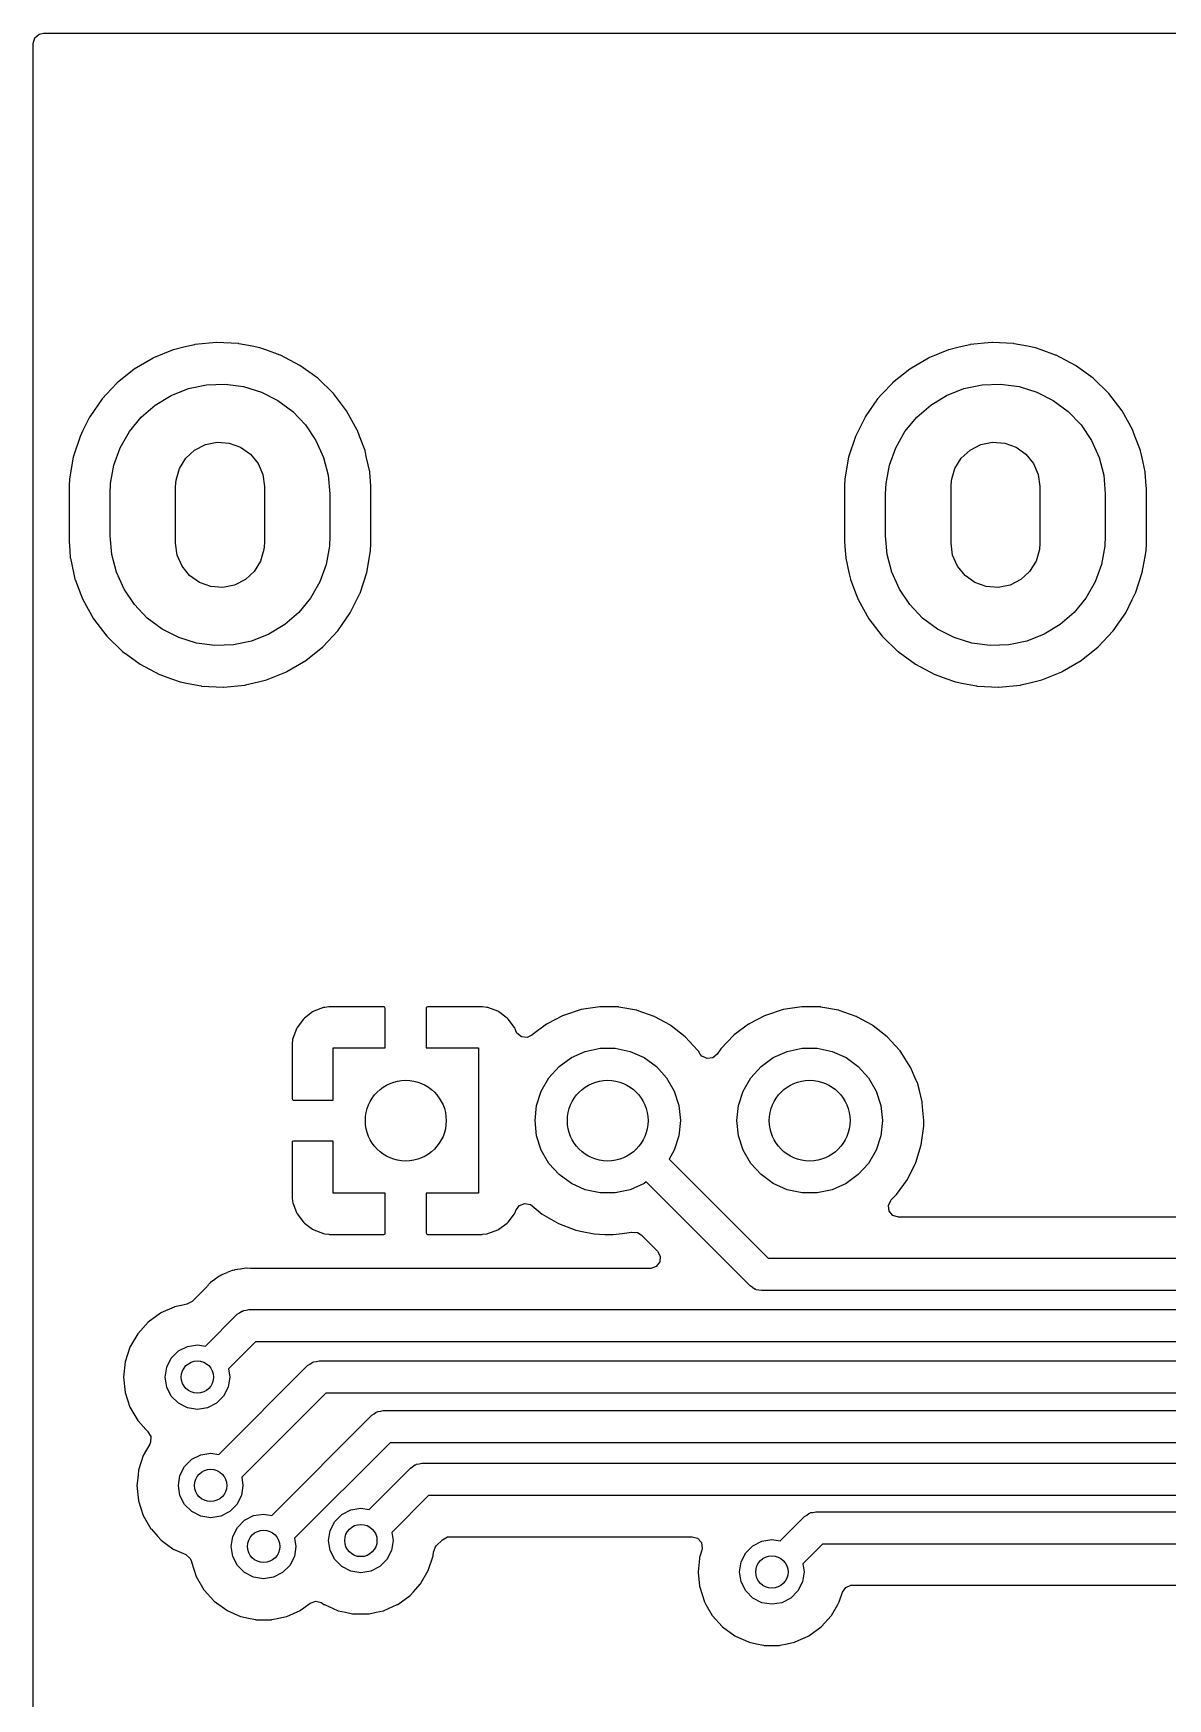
# Model space of a CAD drawing. Extents: x 61 to 228, y -146 to -45.
# Drawn here: x 61.47 to 75.51, y -65.58 to -44.96 of the extents above; entities that cross this region are included whole.
import ezdxf

# ---------------------------------------------------------------- set-up
doc = ezdxf.new("R2010")
doc.units = 0
doc.layers.add('BLACK', color=7, linetype='CONTINUOUS')

msp = doc.modelspace()

# ---------------------------------------------------------------- linework, layer by layer
at = {"layer": 'BLACK', "linetype": 'CONTINUOUS'}
for p, q in [((61.4685, -45.0845), (61.4885, -45.0164)), ((61.4685, -145.415), (61.4685, -45.0845)), ((61.4885, -45.0164), (61.5422, -44.9699)), ((61.5422, -44.9699), (61.5945, -44.9585)), ((61.5945, -44.9585), (102.3, -44.9585)), ((63.3331, -48.8456), (63.2042, -48.8772)), ((63.4631, -48.8138), (63.3331, -48.8456)), ((63.4676, -48.8127), (63.4631, -48.8138)), ((63.4631, -48.8138), (63.4631, -48.8138)), ((63.7375, -48.787), (63.4676, -48.8127)), ((63.7421, -48.7872), (63.7375, -48.787)), ((64.0038, -48.8002), (63.7421, -48.7872)), ((63.7421, -48.7872), (63.7421, -48.7872)), ((64.0083, -48.8005), (64.0038, -48.8002)), ((64.0038, -48.8002), (64.0038, -48.8002)), ((64.0128, -48.8013), (64.0083, -48.8005)), ((64.1763, -48.8336), (64.0128, -48.8013)), ((64.0128, -48.8013), (64.0128, -48.8013)), ((64.2744, -48.8529), (64.1763, -48.8336)), ((64.348, -48.8789), (64.2744, -48.8529)), ((72.9331, -48.8456), (72.8042, -48.8772)), ((73.0631, -48.8138), (72.9331, -48.8456)), ((73.0676, -48.8127), (73.0631, -48.8138)), ((73.0631, -48.8138), (73.0631, -48.8138)), ((73.3375, -48.787), (73.0676, -48.8127)), ((73.3421, -48.7872), (73.3375, -48.787)), ((73.6038, -48.8002), (73.3421, -48.7872)), ((73.3421, -48.7872), (73.3421, -48.7872)), ((73.6083, -48.8005), (73.6038, -48.8002)), ((73.6038, -48.8002), (73.6038, -48.8002)), ((73.6128, -48.8013), (73.6083, -48.8005)), ((73.7763, -48.8336), (73.6128, -48.8013)), ((73.6128, -48.8013), (73.6128, -48.8013)), ((73.8744, -48.8529), (73.7763, -48.8336)), ((73.948, -48.8789), (73.8744, -48.8529)), ((62.9528, -48.979), (62.7188, -49.116)), ((62.9571, -48.9773), (62.9528, -48.979)), ((63.1999, -48.8789), (62.9571, -48.9773)), ((63.2042, -48.8772), (63.1999, -48.8789)), ((63.1999, -48.8789), (63.1999, -48.8789)), ((64.5257, -48.9417), (64.348, -48.8789)), ((64.5258, -48.9417), (64.5257, -48.9417)), ((64.5301, -48.9432), (64.5258, -48.9417)), ((64.77, -49.0695), (64.5301, -48.9432)), ((64.9893, -49.229), (64.77, -49.0695)), ((72.5528, -48.979), (72.3188, -49.116)), ((72.5571, -48.9773), (72.5528, -48.979)), ((72.7999, -48.8789), (72.5571, -48.9773)), ((72.8042, -48.8772), (72.7999, -48.8789)), ((72.7999, -48.8789), (72.7999, -48.8789)), ((74.1257, -48.9417), (73.948, -48.8789)), ((74.1258, -48.9417), (74.1257, -48.9417)), ((74.1301, -48.9432), (74.1258, -48.9417)), ((74.37, -49.0695), (74.1301, -48.9432)), ((74.5893, -49.229), (74.37, -49.0695)), ((62.7188, -49.116), (62.5071, -49.2854)), ((65.1832, -49.4186), (64.9893, -49.229)), ((72.3188, -49.116), (72.1071, -49.2854)), ((74.7832, -49.4186), (74.5893, -49.229)), ((62.322, -49.4835), (62.1674, -49.7063)), ((62.3792, -49.4222), (62.322, -49.4835)), ((62.5039, -49.2887), (62.3792, -49.4222)), ((62.5071, -49.2854), (62.5039, -49.2887)), ((62.9787, -49.5611), (63.1753, -49.4418)), ((63.1753, -49.4418), (63.3892, -49.3574)), ((63.3892, -49.3574), (63.6143, -49.3101)), ((63.6143, -49.3101), (63.8441, -49.3015)), ((63.8441, -49.3015), (64.072, -49.3317)), ((64.072, -49.3317), (64.2917, -49.3999)), ((64.2917, -49.3999), (64.4967, -49.5041)), ((65.3477, -49.6341), (65.1832, -49.4186)), ((71.922, -49.4835), (71.7674, -49.7063)), ((71.9792, -49.4222), (71.922, -49.4835)), ((72.1039, -49.2887), (71.9792, -49.4222)), ((72.1071, -49.2854), (72.1039, -49.2887)), ((72.5787, -49.5611), (72.7753, -49.4418)), ((72.7753, -49.4418), (72.9892, -49.3574)), ((72.9892, -49.3574), (73.2143, -49.3101)), ((73.2143, -49.3101), (73.4441, -49.3015)), ((73.4441, -49.3015), (73.672, -49.3317)), ((73.672, -49.3317), (73.8917, -49.3999)), ((73.8917, -49.3999), (74.0967, -49.5041)), ((74.9477, -49.6341), (74.7832, -49.4186)), ((62.805, -49.7119), (62.9787, -49.5611)), ((64.4967, -49.5041), (64.6812, -49.6414)), ((64.6812, -49.6414), (64.8399, -49.8078)), ((65.4793, -49.8712), (65.3477, -49.6341)), ((72.405, -49.7119), (72.5787, -49.5611)), ((74.0967, -49.5041), (74.2812, -49.6414)), ((74.2812, -49.6414), (74.4399, -49.8078)), ((75.0793, -49.8712), (74.9477, -49.6341)), ((62.0833, -49.8755), (62.0466, -49.9491)), ((62.1654, -49.7104), (62.0833, -49.8755)), ((62.1674, -49.7063), (62.1654, -49.7104)), ((62.1654, -49.7104), (62.1654, -49.7104)), ((62.5454, -50.0895), (62.6592, -49.8897)), ((62.6592, -49.8897), (62.805, -49.7119)), ((64.8399, -49.8078), (64.9683, -49.9986)), ((65.481, -49.8755), (65.4793, -49.8712)), ((65.5073, -49.945), (65.481, -49.8755)), ((65.481, -49.8755), (65.481, -49.8755)), ((71.6833, -49.8755), (71.6466, -49.9491)), ((71.7654, -49.7104), (71.6833, -49.8755)), ((71.7674, -49.7063), (71.7654, -49.7104)), ((71.7654, -49.7104), (71.7654, -49.7104)), ((72.1454, -50.0895), (72.2592, -49.8897)), ((72.2592, -49.8897), (72.405, -49.7119)), ((74.4399, -49.8078), (74.5683, -49.9986)), ((75.081, -49.8755), (75.0793, -49.8712)), ((75.1073, -49.945), (75.081, -49.8755)), ((75.081, -49.8755), (75.081, -49.8755)), ((62.0466, -49.9491), (61.9622, -50.2068)), ((62.467, -50.3057), (62.5454, -50.0895)), ((63.4661, -50.1184), (63.5991, -50.0506)), ((63.5991, -50.0506), (63.7455, -50.0211)), ((63.7455, -50.0211), (63.8944, -50.032)), ((63.8944, -50.032), (64.0348, -50.0826)), ((64.0348, -50.0826), (64.1565, -50.1691)), ((64.9683, -49.9986), (65.0628, -50.2083)), ((65.5754, -50.1248), (65.5073, -49.945)), ((71.6466, -49.9491), (71.5622, -50.2068)), ((72.067, -50.3057), (72.1454, -50.0895)), ((73.0661, -50.1184), (73.1991, -50.0506)), ((73.1991, -50.0506), (73.3455, -50.0211)), ((73.3455, -50.0211), (73.4944, -50.032)), ((73.4944, -50.032), (73.6348, -50.0826)), ((73.6348, -50.0826), (73.7565, -50.1691)), ((74.5683, -49.9986), (74.6628, -50.2083)), ((75.1754, -50.1248), (75.1073, -49.945)), ((61.9622, -50.2068), (61.9158, -50.4739)), ((62.426, -50.532), (62.467, -50.3057)), ((63.2775, -50.3463), (63.3562, -50.2194)), ((63.3562, -50.2194), (63.4661, -50.1184)), ((64.1565, -50.1691), (64.2505, -50.2851)), ((64.2505, -50.2851), (64.3097, -50.4221)), ((65.0628, -50.2083), (65.1206, -50.4309)), ((65.5764, -50.1292), (65.5754, -50.1248)), ((65.5951, -50.214), (65.5764, -50.1292)), ((65.5764, -50.1292), (65.5764, -50.1292)), ((65.6339, -50.3895), (65.5951, -50.214)), ((71.5622, -50.2068), (71.5158, -50.4739)), ((72.026, -50.532), (72.067, -50.3057)), ((72.8775, -50.3463), (72.9562, -50.2194)), ((72.9562, -50.2194), (73.0661, -50.1184)), ((73.7565, -50.1691), (73.8504, -50.2851)), ((73.8504, -50.2851), (73.9097, -50.4221)), ((74.6628, -50.2083), (74.7206, -50.4309)), ((75.1764, -50.1292), (75.1754, -50.1248)), ((75.1951, -50.214), (75.1764, -50.1292)), ((75.1764, -50.1292), (75.1764, -50.1292)), ((75.2339, -50.3895), (75.1951, -50.214)), ((61.9158, -50.4739), (61.9115, -50.5596)), ((63.23, -50.57), (63.2359, -50.4897)), ((63.2359, -50.4897), (63.2775, -50.3463)), ((64.3097, -50.4221), (64.33, -50.57)), ((65.1206, -50.4309), (65.14, -50.66)), ((65.6342, -50.3941), (65.6339, -50.3895)), ((65.6463, -50.5612), (65.6342, -50.3941)), ((71.5158, -50.4739), (71.5115, -50.5596)), ((72.83, -50.57), (72.8359, -50.4897)), ((72.8359, -50.4897), (72.8775, -50.3463)), ((73.9097, -50.4221), (73.93, -50.57)), ((74.7206, -50.4309), (74.74, -50.66)), ((75.2342, -50.3941), (75.2339, -50.3895)), ((75.2463, -50.5612), (75.2342, -50.3941)), ((61.9115, -50.5596), (61.9115, -51.2489)), ((62.42, -50.66), (62.426, -50.532)), ((62.42, -51.18), (62.42, -50.66)), ((63.23, -51.27), (63.23, -50.57)), ((64.33, -50.57), (64.33, -51.27)), ((65.14, -50.66), (65.14, -51.18)), ((65.6485, -50.5911), (65.6463, -50.5612)), ((65.6485, -51.2804), (65.6485, -50.5911)), ((71.5115, -50.5596), (71.5115, -51.2489)), ((72.02, -50.66), (72.026, -50.532)), ((72.02, -51.18), (72.02, -50.66)), ((72.83, -51.27), (72.83, -50.57)), ((73.93, -50.57), (73.93, -51.27)), ((74.74, -50.66), (74.74, -51.18)), ((75.2485, -50.5911), (75.2463, -50.5612)), ((75.2485, -51.2804), (75.2485, -50.5911)), ((61.9115, -51.2489), (61.9117, -51.2512)), ((61.9117, -51.2512), (61.9117, -51.2512)), ((61.9117, -51.2512), (61.9197, -51.3622)), ((62.4394, -51.4091), (62.42, -51.18)), ((63.2503, -51.4179), (63.23, -51.27)), ((64.33, -51.27), (64.3241, -51.3503)), ((65.134, -51.308), (65.093, -51.5343)), ((65.14, -51.18), (65.134, -51.308)), ((65.6442, -51.3661), (65.6485, -51.2804)), ((71.5115, -51.2489), (71.5117, -51.2512)), ((71.5117, -51.2512), (71.5117, -51.2512)), ((71.5117, -51.2512), (71.5197, -51.3622)), ((72.0394, -51.4091), (72.02, -51.18)), ((72.8503, -51.4179), (72.83, -51.27)), ((73.93, -51.27), (73.9241, -51.3503)), ((74.734, -51.308), (74.693, -51.5343)), ((74.74, -51.18), (74.734, -51.308)), ((75.2442, -51.3661), (75.2485, -51.2804)), ((61.9197, -51.3622), (61.9261, -51.4505)), ((61.9261, -51.4505), (61.9271, -51.4549)), ((61.9271, -51.4549), (61.9271, -51.4549)), ((61.9271, -51.4549), (61.9665, -51.6332)), ((62.4972, -51.6317), (62.4394, -51.4091)), ((63.3095, -51.5549), (63.2503, -51.4179)), ((64.2824, -51.4937), (64.2038, -51.6206)), ((64.3241, -51.3503), (64.2824, -51.4937)), ((65.093, -51.5343), (65.0146, -51.7505)), ((65.5978, -51.6332), (65.6442, -51.3661)), ((71.5197, -51.3622), (71.5261, -51.4505)), ((71.5261, -51.4505), (71.5271, -51.4549)), ((71.5271, -51.4549), (71.5271, -51.4549)), ((71.5271, -51.4549), (71.5665, -51.6332)), ((72.0972, -51.6317), (72.0394, -51.4091)), ((72.9095, -51.5549), (72.8503, -51.4179)), ((73.8824, -51.4937), (73.8038, -51.6206)), ((73.9241, -51.3503), (73.8824, -51.4937)), ((74.693, -51.5343), (74.6146, -51.7505)), ((75.1978, -51.6332), (75.2323, -51.435)), ((75.2323, -51.435), (75.2442, -51.3661)), ((61.9665, -51.6332), (61.9846, -51.7152)), ((61.9846, -51.7152), (61.9862, -51.7195)), ((61.9862, -51.7195), (62.0573, -51.9072)), ((62.5917, -51.8414), (62.4972, -51.6317)), ((63.4035, -51.6709), (63.3095, -51.5549)), ((63.5252, -51.7574), (63.4035, -51.6709)), ((64.0939, -51.7216), (63.9609, -51.7894)), ((64.2038, -51.6206), (64.0939, -51.7216)), ((65.0146, -51.7505), (64.9008, -51.9503)), ((65.5134, -51.8909), (65.5978, -51.6332)), ((71.5665, -51.6332), (71.5846, -51.7152)), ((71.5846, -51.7152), (71.5862, -51.7195)), ((71.5862, -51.7195), (71.6573, -51.9072)), ((72.1917, -51.8414), (72.0972, -51.6317)), ((73.0035, -51.6709), (72.9095, -51.5549)), ((73.1252, -51.7574), (73.0035, -51.6709)), ((73.6939, -51.7216), (73.5609, -51.7894)), ((73.8038, -51.6206), (73.6939, -51.7216)), ((74.6146, -51.7505), (74.5008, -51.9503)), ((75.1134, -51.8909), (75.1978, -51.6332)), ((62.0573, -51.9072), (62.0807, -51.9688)), ((62.7201, -52.0322), (62.5917, -51.8414)), ((63.6656, -51.808), (63.5252, -51.7574)), ((63.8145, -51.8189), (63.6656, -51.808)), ((63.9609, -51.7894), (63.8145, -51.8189)), ((64.9008, -51.9503), (64.755, -52.1281)), ((65.4746, -51.9688), (65.5113, -51.895)), ((65.5113, -51.895), (65.5134, -51.8909)), ((65.5113, -51.895), (65.5113, -51.895)), ((71.6573, -51.9072), (71.6807, -51.9688)), ((72.3201, -52.0322), (72.1917, -51.8414)), ((73.2656, -51.808), (73.1252, -51.7574)), ((73.4145, -51.8189), (73.2656, -51.808)), ((73.5609, -51.7894), (73.4145, -51.8189)), ((74.5008, -51.9503), (74.355, -52.1281)), ((75.0746, -51.9688), (75.1113, -51.895)), ((75.1113, -51.895), (75.1134, -51.8909)), ((75.1113, -51.895), (75.1113, -51.895)), ((62.0807, -51.9688), (62.2123, -52.2059)), ((62.8788, -52.1986), (62.7201, -52.0322)), ((64.755, -52.1281), (64.5813, -52.2789)), ((65.238, -52.3565), (65.3926, -52.1337)), ((65.3926, -52.1337), (65.4746, -51.9688)), ((71.6807, -51.9688), (71.8123, -52.2059)), ((72.4788, -52.1986), (72.3201, -52.0322)), ((74.355, -52.1281), (74.1813, -52.2789)), ((74.838, -52.3565), (74.9926, -52.1337)), ((74.9926, -52.1337), (75.0746, -51.9688)), ((62.2123, -52.2059), (62.3768, -52.4214)), ((63.0633, -52.3359), (62.8788, -52.1986)), ((63.2683, -52.4401), (63.0633, -52.3359)), ((64.5813, -52.2789), (64.3847, -52.3982)), ((65.0568, -52.5505), (65.2349, -52.3598)), ((65.2349, -52.3598), (65.238, -52.3565)), ((65.2349, -52.3598), (65.2349, -52.3598)), ((71.8123, -52.2059), (71.9768, -52.4214)), ((72.6633, -52.3359), (72.4788, -52.1986)), ((72.8683, -52.4401), (72.6633, -52.3359)), ((74.1813, -52.2789), (73.9847, -52.3982)), ((74.6568, -52.5505), (74.8349, -52.3598)), ((74.8349, -52.3598), (74.838, -52.3565)), ((74.8349, -52.3598), (74.8349, -52.3598)), ((62.3768, -52.4214), (62.5707, -52.611)), ((63.488, -52.5083), (63.2683, -52.4401)), ((63.7159, -52.5385), (63.488, -52.5083)), ((63.9457, -52.5299), (63.7159, -52.5385)), ((64.1708, -52.4826), (63.9457, -52.5299)), ((64.3847, -52.3982), (64.1708, -52.4826)), ((64.8412, -52.724), (65.0529, -52.5546)), ((65.0529, -52.5546), (65.0568, -52.5505)), ((71.9768, -52.4214), (72.1707, -52.611)), ((73.088, -52.5083), (72.8683, -52.4401)), ((73.3159, -52.5385), (73.088, -52.5083)), ((73.5457, -52.5299), (73.3159, -52.5385)), ((73.7708, -52.4826), (73.5457, -52.5299)), ((73.9847, -52.3982), (73.7708, -52.4826)), ((74.4412, -52.724), (74.6529, -52.5546)), ((74.6529, -52.5546), (74.6568, -52.5505)), ((62.5707, -52.611), (62.5744, -52.6137)), ((62.5744, -52.6137), (62.5744, -52.6137)), ((62.5744, -52.6137), (62.637, -52.6592)), ((62.637, -52.6592), (62.79, -52.7705)), ((62.79, -52.7705), (63.0299, -52.8968)), ((64.6072, -52.861), (64.8412, -52.724)), ((72.1707, -52.611), (72.1744, -52.6137)), ((72.1744, -52.6137), (72.1744, -52.6137)), ((72.1744, -52.6137), (72.237, -52.6592)), ((72.237, -52.6592), (72.39, -52.7705)), ((72.39, -52.7705), (72.6299, -52.8968)), ((74.2072, -52.861), (74.4412, -52.724)), ((63.0299, -52.8968), (63.0342, -52.8983)), ((63.0342, -52.8983), (63.0343, -52.8983)), ((63.0343, -52.8983), (63.1671, -52.9452)), ((63.1671, -52.9452), (63.2856, -52.9871)), ((63.2856, -52.9871), (63.3837, -53.0064)), ((64.0969, -53.0262), (64.2566, -52.9871)), ((64.2566, -52.9871), (64.3558, -52.9628)), ((64.3558, -52.9628), (64.437, -52.9299)), ((64.437, -52.9299), (64.6029, -52.8627)), ((64.6029, -52.8627), (64.6072, -52.861)), ((64.6029, -52.8627), (64.6029, -52.8627)), ((72.6299, -52.8968), (72.6342, -52.8983)), ((72.6342, -52.8983), (72.6343, -52.8983)), ((72.6343, -52.8983), (72.7671, -52.9452)), ((72.7671, -52.9452), (72.8856, -52.9871)), ((72.8856, -52.9871), (72.9837, -53.0064)), ((73.6969, -53.0262), (73.8566, -52.9871)), ((73.8566, -52.9871), (73.9558, -52.9628)), ((73.9558, -52.9628), (74.037, -52.9299)), ((74.037, -52.9299), (74.2029, -52.8627)), ((74.2029, -52.8627), (74.2072, -52.861)), ((74.2029, -52.8627), (74.2029, -52.8627)), ((63.3837, -53.0064), (63.5472, -53.0387)), ((63.5472, -53.0387), (63.5472, -53.0387)), ((63.5472, -53.0387), (63.5517, -53.0395)), ((63.5517, -53.0395), (63.5562, -53.0398)), ((63.5562, -53.0398), (63.5562, -53.0398)), ((63.5562, -53.0398), (63.8179, -53.0528)), ((63.8179, -53.0528), (63.8179, -53.0528)), ((63.8179, -53.0528), (63.8225, -53.053)), ((63.8225, -53.053), (64.0924, -53.0273)), ((64.0924, -53.0273), (64.0969, -53.0262)), ((64.0969, -53.0262), (64.0969, -53.0262)), ((72.9837, -53.0064), (73.1472, -53.0387)), ((73.1472, -53.0387), (73.1472, -53.0387)), ((73.1472, -53.0387), (73.1517, -53.0395)), ((73.1517, -53.0395), (73.1562, -53.0398)), ((73.1562, -53.0398), (73.1562, -53.0398)), ((73.1562, -53.0398), (73.4179, -53.0528)), ((73.4179, -53.0528), (73.4179, -53.0528)), ((73.4179, -53.0528), (73.4225, -53.053)), ((73.4225, -53.053), (73.6924, -53.0273)), ((73.6924, -53.0273), (73.6969, -53.0262)), ((73.6969, -53.0262), (73.6969, -53.0262)), ((64.9264, -57.0752), (64.8243, -57.1517)), ((64.9419, -57.0667), (64.9264, -57.0752)), ((65.0624, -57.0215), (64.9419, -57.0667)), ((65.0776, -57.0179), (65.0624, -57.0215)), ((65.1285, -57.0124), (65.0776, -57.0179)), ((65.1353, -57.012), (65.1285, -57.0124)), ((65.8125, -57.012), (65.1353, -57.012)), ((65.8201, -57.0137), (65.8125, -57.012)), ((65.8215, -57.0149), (65.8201, -57.0137)), ((65.826, -57.0301), (65.8215, -57.0149)), ((65.826, -57.52), (65.826, -57.0301)), ((66.3357, -57.0179), (66.334, -57.0255)), ((66.334, -57.0255), (66.334, -57.52)), ((66.3369, -57.0165), (66.3357, -57.0179)), ((66.3521, -57.012), (66.3369, -57.0165)), ((67.0247, -57.012), (66.3521, -57.012)), ((67.0315, -57.0124), (67.0247, -57.012)), ((67.0824, -57.0179), (67.0315, -57.0124)), ((67.0976, -57.0215), (67.0824, -57.0179)), ((67.2181, -57.0667), (67.0976, -57.0215)), ((67.2336, -57.0752), (67.2181, -57.0667)), ((67.3357, -57.1517), (67.2336, -57.0752)), ((68.2525, -57.0451), (68.0323, -57.1171)), ((68.4814, -57.0101), (68.2525, -57.0451)), ((68.4866, -57.0102), (68.4814, -57.0101)), ((68.6356, -57.012), (68.4866, -57.0102)), ((68.4866, -57.0102), (68.4866, -57.0102)), ((68.713, -57.0129), (68.6356, -57.012)), ((68.7181, -57.0138), (68.713, -57.0129)), ((68.7181, -57.0139), (68.7181, -57.0138)), ((68.9359, -57.0527), (68.7181, -57.0139)), ((68.941, -57.0536), (68.9359, -57.0527)), ((68.9359, -57.0527), (68.9359, -57.0527)), ((68.9459, -57.0553), (68.941, -57.0536)), ((69.1545, -57.1291), (68.9459, -57.0553)), ((68.9459, -57.0553), (68.9459, -57.0553)), ((70.7525, -57.0451), (70.5323, -57.1171)), ((70.9814, -57.0101), (70.7525, -57.0451)), ((70.9866, -57.0102), (70.9814, -57.0101)), ((71.1356, -57.012), (70.9866, -57.0102)), ((70.9866, -57.0102), (70.9866, -57.0102)), ((71.213, -57.0129), (71.1356, -57.012)), ((71.2181, -57.0138), (71.213, -57.0129)), ((71.2181, -57.0139), (71.2181, -57.0138)), ((71.4359, -57.0527), (71.2181, -57.0139)), ((71.441, -57.0536), (71.4359, -57.0527)), ((71.4359, -57.0527), (71.4359, -57.0527)), ((71.4459, -57.0553), (71.441, -57.0536)), ((71.6545, -57.1291), (71.4459, -57.0553)), ((71.4459, -57.0553), (71.4459, -57.0553)), ((64.7267, -57.2819), (64.6815, -57.4024)), ((64.7352, -57.2664), (64.7267, -57.2819)), ((64.8117, -57.1643), (64.7352, -57.2664)), ((64.8243, -57.1517), (64.8117, -57.1643)), ((67.3483, -57.1643), (67.3357, -57.1517)), ((67.4248, -57.2664), (67.3483, -57.1643)), ((67.4333, -57.2819), (67.4248, -57.2664)), ((67.4439, -57.3102), (67.4333, -57.2819)), ((67.4567, -57.3354), (67.4439, -57.3102)), ((67.8227, -57.2272), (67.6458, -57.36)), ((67.8269, -57.2241), (67.8227, -57.2272)), ((67.8227, -57.2272), (67.8227, -57.2272)), ((67.8315, -57.2217), (67.8269, -57.2241)), ((68.0277, -57.1195), (67.8315, -57.2217)), ((68.0323, -57.1171), (68.0277, -57.1195)), ((68.0277, -57.1195), (68.0277, -57.1195)), ((69.1545, -57.1292), (69.1545, -57.1291)), ((69.1594, -57.1309), (69.1545, -57.1292)), ((69.1639, -57.1334), (69.1594, -57.1309)), ((69.3576, -57.2403), (69.1639, -57.1334)), ((69.1639, -57.1334), (69.1639, -57.1334)), ((69.3621, -57.2428), (69.3576, -57.2403)), ((69.3576, -57.2403), (69.3576, -57.2403)), ((69.3662, -57.246), (69.3621, -57.2428)), ((69.5398, -57.3832), (69.3662, -57.246)), ((69.3662, -57.246), (69.3662, -57.246)), ((70.3227, -57.2272), (70.1458, -57.36)), ((70.3269, -57.2241), (70.3227, -57.2272)), ((70.3227, -57.2272), (70.3227, -57.2272)), ((70.3315, -57.2217), (70.3269, -57.2241)), ((70.5277, -57.1195), (70.3315, -57.2217)), ((70.5323, -57.1171), (70.5277, -57.1195)), ((70.5277, -57.1195), (70.5277, -57.1195)), ((71.6545, -57.1292), (71.6545, -57.1291)), ((71.6594, -57.1309), (71.6545, -57.1292)), ((71.6639, -57.1334), (71.6594, -57.1309)), ((71.8576, -57.2403), (71.6639, -57.1334)), ((71.6639, -57.1334), (71.6639, -57.1334)), ((71.8621, -57.2428), (71.8576, -57.2403)), ((71.8576, -57.2403), (71.8576, -57.2403)), ((71.8662, -57.246), (71.8621, -57.2428)), ((72.0398, -57.3832), (71.8662, -57.246)), ((71.8662, -57.246), (71.8662, -57.246)), ((64.6724, -57.4685), (64.672, -57.4753)), ((64.672, -57.4753), (64.672, -58.1479)), ((64.6779, -57.4176), (64.6724, -57.4685)), ((64.6815, -57.4024), (64.6779, -57.4176)), ((65.18, -58.166), (65.18, -57.52)), ((65.18, -57.52), (65.826, -57.52)), ((66.334, -57.52), (66.98, -57.52)), ((66.98, -57.52), (66.98, -59.32)), ((67.511, -57.3812), (67.4567, -57.3354)), ((67.5813, -57.3905), (67.511, -57.3812)), ((67.6411, -57.3623), (67.5813, -57.3905)), ((67.6417, -57.3631), (67.6411, -57.3623)), ((67.6458, -57.36), (67.6417, -57.3631)), ((68.3019, -57.564), (68.4859, -57.5249)), ((68.4859, -57.5249), (68.6741, -57.5249)), ((68.6741, -57.5249), (68.8581, -57.564)), ((69.5439, -57.3864), (69.5398, -57.3832)), ((69.5398, -57.3832), (69.5398, -57.3832)), ((69.5901, -57.4371), (69.5439, -57.3864)), ((69.6926, -57.5498), (69.5901, -57.4371)), ((70.1417, -57.3631), (69.9816, -57.5306)), ((70.1458, -57.36), (70.1417, -57.3631)), ((70.8019, -57.564), (70.9859, -57.5249)), ((70.9859, -57.5249), (71.1741, -57.5249)), ((71.1741, -57.5249), (71.3581, -57.564)), ((72.0439, -57.3864), (72.0398, -57.3832)), ((72.0398, -57.3832), (72.0398, -57.3832)), ((72.0901, -57.4371), (72.0439, -57.3864)), ((72.1926, -57.5498), (72.0901, -57.4371)), ((67.9778, -57.7512), (68.13, -57.6406)), ((68.13, -57.6406), (68.3019, -57.564)), ((68.8581, -57.564), (69.03, -57.6406)), ((69.03, -57.6406), (69.1822, -57.7512)), ((69.6998, -57.5577), (69.6926, -57.5498)), ((69.7026, -57.562), (69.6998, -57.5577)), ((69.725, -57.5966), (69.7026, -57.562)), ((69.7026, -57.562), (69.7026, -57.562)), ((69.7457, -57.6211), (69.725, -57.5966)), ((69.8094, -57.6523), (69.7457, -57.6211)), ((69.8799, -57.6442), (69.8094, -57.6523)), ((69.9348, -57.5992), (69.8799, -57.6442)), ((69.9816, -57.5306), (69.9348, -57.5992)), ((70.4778, -57.7512), (70.63, -57.6406)), ((70.63, -57.6406), (70.8019, -57.564)), ((71.3581, -57.564), (71.53, -57.6406)), ((71.53, -57.6406), (71.6822, -57.7512)), ((72.1998, -57.5577), (72.1926, -57.5498)), ((72.3256, -57.7521), (72.1998, -57.5577)), ((67.7578, -58.0539), (67.8519, -57.891)), ((67.8519, -57.891), (67.9778, -57.7512)), ((69.1822, -57.7512), (69.3081, -57.891)), ((69.3081, -57.891), (69.4022, -58.0539)), ((70.2578, -58.0539), (70.3519, -57.891)), ((70.3519, -57.891), (70.4778, -57.7512)), ((71.6822, -57.7512), (71.8081, -57.891)), ((71.8081, -57.891), (71.9022, -58.0539)), ((72.3276, -57.7569), (72.3256, -57.7521)), ((72.3883, -57.8964), (72.3276, -57.7569)), ((72.3276, -57.7569), (72.3276, -57.7569)), ((72.4179, -57.9645), (72.3883, -57.8964)), ((67.6997, -58.2329), (67.7578, -58.0539)), ((69.4022, -58.0539), (69.4603, -58.2329)), ((70.1997, -58.2329), (70.2578, -58.0539)), ((71.9022, -58.0539), (71.9603, -58.2329)), ((72.4192, -57.9695), (72.4179, -57.9645)), ((72.439, -58.0484), (72.4192, -57.9695)), ((72.4192, -57.9695), (72.4192, -57.9695)), ((72.4743, -58.1892), (72.439, -58.0484)), ((64.672, -58.1479), (64.6765, -58.1631)), ((64.6765, -58.1631), (64.6779, -58.1643)), ((64.6779, -58.1643), (64.6855, -58.166)), ((64.6855, -58.166), (65.18, -58.166)), ((67.68, -58.42), (67.6997, -58.2329)), ((69.4603, -58.2329), (69.48, -58.42)), ((70.18, -58.42), (70.1997, -58.2329)), ((71.9603, -58.2329), (71.98, -58.42)), ((72.4748, -58.1943), (72.4743, -58.1892)), ((72.483, -58.2945), (72.4748, -58.1943)), ((72.4748, -58.1943), (72.4748, -58.1943)), ((72.4933, -58.42), (72.483, -58.2945)), ((67.6997, -58.6071), (67.68, -58.42)), ((69.48, -58.42), (69.4603, -58.6071)), ((70.1997, -58.6071), (70.18, -58.42)), ((71.98, -58.42), (71.9603, -58.6071)), ((72.4614, -58.7187), (72.4916, -58.489)), ((72.4916, -58.489), (72.4933, -58.42)), ((64.6737, -58.6799), (64.672, -58.6875)), ((64.672, -58.6875), (64.672, -59.3647)), ((64.6749, -58.6785), (64.6737, -58.6799)), ((64.6901, -58.674), (64.6749, -58.6785)), ((65.18, -58.674), (64.6901, -58.674)), ((65.18, -59.32), (65.18, -58.674)), ((67.7578, -58.7861), (67.6997, -58.6071)), ((69.4603, -58.6071), (69.4022, -58.7861)), ((70.2578, -58.7861), (70.1997, -58.6071)), ((71.9603, -58.6071), (71.9022, -58.7861)), ((72.3941, -58.9403), (72.4614, -58.7187)), ((67.8519, -58.949), (67.7578, -58.7861)), ((67.9778, -59.0888), (67.8519, -58.949)), ((69.4022, -58.7861), (69.3388, -58.8959)), ((69.3388, -58.8959), (70.5678, -60.125)), ((70.3519, -58.949), (70.2578, -58.7861)), ((70.4778, -59.0888), (70.3519, -58.949)), ((71.8081, -58.949), (71.6822, -59.0888)), ((71.9022, -58.7861), (71.8081, -58.949)), ((72.2915, -59.1479), (72.3941, -58.9403)), ((68.13, -59.1994), (67.9778, -59.0888)), ((70.63, -59.1994), (70.4778, -59.0888)), ((71.6822, -59.0888), (71.53, -59.1994)), ((72.1563, -59.336), (72.2915, -59.1479)), ((64.672, -59.3647), (64.6724, -59.3715)), ((64.6724, -59.3715), (64.6779, -59.4224)), ((65.826, -59.32), (65.18, -59.32)), ((65.826, -59.8145), (65.826, -59.32)), ((66.98, -59.32), (66.334, -59.32)), ((66.334, -59.32), (66.334, -59.8099)), ((68.3019, -59.276), (68.13, -59.1994)), ((68.4859, -59.3151), (68.3019, -59.276)), ((68.6741, -59.3151), (68.4859, -59.3151)), ((68.8581, -59.276), (68.6741, -59.3151)), ((69.03, -59.1994), (68.8581, -59.276)), ((69.057, -59.1798), (69.03, -59.1994)), ((70.3436, -60.4664), (69.057, -59.1798)), ((70.8019, -59.276), (70.63, -59.1994)), ((70.9859, -59.3151), (70.8019, -59.276)), ((71.1741, -59.3151), (70.9859, -59.3151)), ((71.3581, -59.276), (71.1741, -59.3151)), ((71.53, -59.1994), (71.3581, -59.276)), ((72.0908, -59.4012), (72.1526, -59.3397)), ((72.1526, -59.3397), (72.1563, -59.336)), ((64.6779, -59.4224), (64.6815, -59.4376)), ((64.6815, -59.4376), (64.7267, -59.5581)), ((64.7267, -59.5581), (64.7352, -59.5736)), ((64.7352, -59.5736), (64.8117, -59.6757)), ((67.3483, -59.6757), (67.4248, -59.5736)), ((67.4248, -59.5736), (67.4333, -59.5581)), ((67.4333, -59.5581), (67.4453, -59.5262)), ((67.4453, -59.5262), (67.4879, -59.4694)), ((67.4879, -59.4694), (67.5545, -59.4447)), ((67.5545, -59.4447), (67.6238, -59.4599)), ((67.6238, -59.4599), (67.6437, -59.4734)), ((67.6437, -59.4734), (67.7693, -59.5777)), ((67.7693, -59.5777), (67.9693, -59.6946)), ((72.0551, -59.4726), (72.0845, -59.408)), ((72.0652, -59.5428), (72.0551, -59.4726)), ((72.1116, -59.5965), (72.0652, -59.5428)), ((72.0845, -59.408), (72.0908, -59.4012)), ((64.8117, -59.6757), (64.8243, -59.6883)), ((64.8243, -59.6883), (64.9264, -59.7648)), ((64.9264, -59.7648), (64.9419, -59.7733)), ((64.9419, -59.7733), (65.0624, -59.8185)), ((67.0976, -59.8185), (67.2181, -59.7733)), ((67.2181, -59.7733), (67.2336, -59.7648)), ((67.2336, -59.7648), (67.3357, -59.6883)), ((67.3357, -59.6883), (67.3483, -59.6757)), ((67.9693, -59.6946), (68.1857, -59.7772)), ((68.1857, -59.7772), (68.1908, -59.7782)), ((68.1908, -59.7782), (68.1908, -59.7782)), ((68.1908, -59.7782), (68.2438, -59.789)), ((68.2438, -59.789), (68.4127, -59.8234)), ((72.1798, -59.6165), (72.1116, -59.5965)), ((114.627, -59.6165), (72.1798, -59.6165)), ((65.0624, -59.8185), (65.0776, -59.8221)), ((65.0776, -59.8221), (65.1285, -59.8276)), ((65.1285, -59.8276), (65.1353, -59.828)), ((65.1353, -59.828), (65.8079, -59.828)), ((65.8079, -59.828), (65.8231, -59.8235)), ((65.8231, -59.8235), (65.8243, -59.8221)), ((65.8243, -59.8221), (65.826, -59.8145)), ((66.334, -59.8099), (66.3385, -59.8251)), ((66.3385, -59.8251), (66.3399, -59.8263)), ((66.3399, -59.8263), (66.3475, -59.828)), ((66.3475, -59.828), (67.0247, -59.828)), ((67.0247, -59.828), (67.0315, -59.8276)), ((67.0315, -59.8276), (67.0824, -59.8221)), ((67.0824, -59.8221), (67.0976, -59.8185)), ((68.4127, -59.8234), (68.5433, -59.8282)), ((68.5433, -59.8282), (68.6389, -59.8317)), ((68.6389, -59.8317), (68.639, -59.8317)), ((68.639, -59.8317), (68.6441, -59.8319)), ((68.6441, -59.8319), (68.6492, -59.8312)), ((68.6492, -59.8312), (68.759, -59.8172)), ((68.6492, -59.8312), (68.6492, -59.8312)), ((68.759, -59.8172), (68.8738, -59.8024)), ((68.8738, -59.8024), (68.8782, -59.8011)), ((68.8782, -59.8011), (68.9488, -59.8065)), ((68.9488, -59.8065), (68.9933, -59.8353)), ((68.9933, -59.8353), (69.1944, -60.0364)), ((69.2234, -60.1695), (69.1808, -60.2264)), ((69.1944, -60.0364), (69.2285, -60.0987)), ((69.2285, -60.0987), (69.2234, -60.1695)), ((70.5678, -60.125), (115.487, -60.125)), ((63.7157, -60.3885), (63.663, -60.4246)), ((63.721, -60.3846), (63.7157, -60.3885)), ((63.7657, -60.3503), (63.721, -60.3846)), ((63.7717, -60.3457), (63.7657, -60.3503)), ((63.7657, -60.3503), (63.7657, -60.3503)), ((63.7787, -60.3426), (63.7717, -60.3457)), ((63.7809, -60.3413), (63.7787, -60.3426)), ((63.7957, -60.3331), (63.7809, -60.3413)), ((63.7981, -60.3318), (63.7957, -60.3331)), ((63.8043, -60.3275), (63.7981, -60.3318)), ((63.8114, -60.3248), (63.8043, -60.3275)), ((63.8438, -60.3126), (63.8114, -60.3248)), ((63.8114, -60.3248), (63.8114, -60.3248)), ((63.8641, -60.3049), (63.8438, -60.3126)), ((63.8702, -60.3024), (63.8641, -60.3049)), ((63.9287, -60.2768), (63.8702, -60.3024)), ((63.9362, -60.2755), (63.9287, -60.2768)), ((63.9387, -60.2747), (63.9362, -60.2755)), ((63.955, -60.2702), (63.9387, -60.2747)), ((63.9577, -60.2696), (63.955, -60.2702)), ((63.9648, -60.2669), (63.9577, -60.2696)), ((64.0282, -60.2592), (63.9648, -60.2669)), ((64.0347, -60.2583), (64.0282, -60.2592)), ((64.0976, -60.2473), (64.0347, -60.2583)), ((64.1052, -60.2478), (64.0976, -60.2473)), ((64.1554, -60.2512), (64.1052, -60.2478)), ((64.1052, -60.2478), (64.1052, -60.2478)), ((64.1639, -60.2515), (64.1554, -60.2512)), ((69.1053, -60.2515), (64.1639, -60.2515)), ((69.1143, -60.2512), (69.1053, -60.2515)), ((69.1808, -60.2264), (69.1143, -60.2512)), ((63.6166, -60.4764), (63.4335, -60.6596)), ((63.6216, -60.4712), (63.6166, -60.4764)), ((63.658, -60.4303), (63.6216, -60.4712)), ((63.663, -60.4246), (63.658, -60.4303)), ((63.658, -60.4303), (63.658, -60.4303)), ((70.3719, -60.4842), (70.3436, -60.4664)), ((70.398, -60.5051), (70.3719, -60.4842)), ((70.4092, -60.5076), (70.398, -60.5051)), ((70.4189, -60.5138), (70.4092, -60.5076)), ((70.4521, -60.5175), (70.4189, -60.5138)), ((70.4847, -60.525), (70.4521, -60.5175)), ((115.57, -60.525), (70.4847, -60.525)), ((63.0432, -60.8039), (62.8887, -60.9161)), ((63.0493, -60.8012), (63.0432, -60.8039)), ((63.2117, -60.7289), (63.0493, -60.8012)), ((63.0493, -60.8012), (63.0493, -60.8012)), ((63.2177, -60.7262), (63.2117, -60.7289)), ((63.2117, -60.7289), (63.2117, -60.7289)), ((63.3179, -60.7049), (63.2177, -60.7262)), ((63.3706, -60.6937), (63.3179, -60.7049)), ((63.4335, -60.6596), (63.3706, -60.6937)), ((63.6011, -61.211), (63.9938, -60.8183)), ((63.9938, -60.8183), (64.0221, -60.8006)), ((64.0221, -60.8006), (64.0483, -60.7798)), ((64.0483, -60.7798), (64.0595, -60.7772)), ((64.0595, -60.7772), (64.0692, -60.7711)), ((64.0692, -60.7711), (64.1024, -60.7674)), ((64.1024, -60.7674), (64.135, -60.76)), ((64.135, -60.76), (115.712, -60.76)), ((62.8887, -60.9161), (62.761, -61.0581)), ((62.6655, -61.2234), (62.6065, -61.4051)), ((62.761, -61.0581), (62.6655, -61.2234)), ((63.2649, -61.2714), (63.3764, -61.2146)), ((63.3764, -61.2146), (63.5, -61.195)), ((63.5, -61.195), (63.6011, -61.211)), ((64.2178, -61.16), (63.884, -61.4939)), ((115.795, -61.16), (64.2178, -61.16)), ((62.6065, -61.4051), (62.5865, -61.595)), ((63.1196, -61.4714), (63.1764, -61.3599)), ((63.1764, -61.3599), (63.2649, -61.2714)), ((64.8651, -61.4533), (64.8934, -61.4356)), ((64.8934, -61.4356), (64.9195, -61.4148)), ((64.9195, -61.4148), (64.9307, -61.4122)), ((64.9307, -61.4122), (64.9405, -61.4061)), ((64.9405, -61.4061), (64.9737, -61.4024)), ((64.9737, -61.4024), (65.0063, -61.395)), ((65.0063, -61.395), (115.925, -61.395)), ((62.5865, -61.595), (62.6065, -61.7849)), ((63.1, -61.595), (63.1196, -61.4714)), ((63.1196, -61.7186), (63.1, -61.595)), ((63.7656, -62.5528), (64.8651, -61.4533)), ((63.9, -61.595), (63.8804, -61.7186)), ((63.884, -61.4939), (63.9, -61.595)), ((62.6065, -61.7849), (62.6655, -61.9666)), ((63.1764, -61.8301), (63.1196, -61.7186)), ((63.2649, -61.9186), (63.1764, -61.8301)), ((63.8236, -61.8301), (63.7351, -61.9186)), ((63.8804, -61.7186), (63.8236, -61.8301)), ((65.0891, -61.795), (64.0485, -62.8356)), ((116.008, -61.795), (65.0891, -61.795)), ((62.6655, -61.9666), (62.761, -62.1319)), ((63.3764, -61.9754), (63.2649, -61.9186)), ((63.5, -61.995), (63.3764, -61.9754)), ((63.6236, -61.9754), (63.5, -61.995)), ((63.7351, -61.9186), (63.6236, -61.9754)), ((65.6607, -62.0678), (65.689, -62.0501)), ((65.689, -62.0501), (65.7151, -62.0293)), ((65.7151, -62.0293), (65.7263, -62.0267)), ((65.7263, -62.0267), (65.7361, -62.0206)), ((65.7361, -62.0206), (65.7693, -62.0169)), ((65.7693, -62.0169), (65.8018, -62.0095)), ((65.8018, -62.0095), (116.159, -62.0095)), ((62.761, -62.1319), (62.7654, -62.1369)), ((62.7654, -62.1369), (62.7654, -62.1369)), ((62.7654, -62.1369), (62.8611, -62.2431)), ((62.8611, -62.2431), (62.8857, -62.2705)), ((64.4212, -63.3073), (65.6607, -62.0678)), ((62.9101, -62.4264), (62.83, -62.5652)), ((62.8857, -62.2705), (62.8887, -62.2739)), ((62.8887, -62.2739), (62.8881, -62.2744)), ((62.8881, -62.2744), (62.9225, -62.3303)), ((62.9212, -62.4012), (62.9101, -62.4264)), ((62.9225, -62.3303), (62.9212, -62.4012)), ((65.8847, -62.4095), (64.704, -63.5901)), ((116.242, -62.4095), (65.8847, -62.4095)), ((62.83, -62.5652), (62.771, -62.7468)), ((63.3409, -62.7016), (63.4294, -62.6131)), ((63.4294, -62.6131), (63.5409, -62.5563)), ((63.5409, -62.5563), (63.6645, -62.5368)), ((63.6645, -62.5368), (63.7656, -62.5528)), ((66.2034, -62.6802), (66.2132, -62.6741)), ((66.2132, -62.6741), (66.2464, -62.6704)), ((66.2464, -62.6704), (66.279, -62.663)), ((66.279, -62.663), (85.9831, -62.663)), ((62.7607, -62.8448), (62.751, -62.9368)), ((62.7703, -62.7534), (62.7607, -62.8448)), ((62.771, -62.7468), (62.7703, -62.7534)), ((62.7703, -62.7534), (62.7703, -62.7534)), ((63.2645, -62.9368), (63.2841, -62.8131)), ((63.2841, -62.8131), (63.3409, -62.7016)), ((64.0485, -62.8356), (64.0645, -62.9368)), ((65.6246, -63.2345), (66.1378, -62.7213)), ((66.1378, -62.7213), (66.1661, -62.7036)), ((66.1661, -62.7036), (66.1922, -62.6828)), ((66.1922, -62.6828), (66.2034, -62.6802)), ((62.751, -62.9368), (62.771, -63.1267)), ((63.2841, -63.0604), (63.2645, -62.9368)), ((63.3409, -63.1719), (63.2841, -63.0604)), ((64.0449, -63.0604), (63.9881, -63.1719)), ((64.0645, -62.9368), (64.0449, -63.0604)), ((66.3618, -63.063), (65.9075, -63.5173)), ((86.0633, -63.063), (66.3618, -63.063)), ((62.771, -63.1267), (62.83, -63.3083)), ((63.4294, -63.2604), (63.3409, -63.1719)), ((63.5409, -63.3172), (63.4294, -63.2604)), ((63.8996, -63.2604), (63.7881, -63.3172)), ((63.9881, -63.1719), (63.8996, -63.2604)), ((64.1964, -63.3109), (64.32, -63.2913)), ((64.32, -63.2913), (64.4212, -63.3073)), ((65.1999, -63.3834), (65.2884, -63.2949)), ((65.2884, -63.2949), (65.3999, -63.2381)), ((65.3999, -63.2381), (65.5235, -63.2185)), ((65.5235, -63.2185), (65.6246, -63.2345)), ((71.0446, -63.3031), (71.0708, -63.2823)), ((71.0708, -63.2823), (71.082, -63.2797)), ((71.082, -63.2797), (71.0917, -63.2736)), ((71.0917, -63.2736), (71.1249, -63.2699)), ((71.1249, -63.2699), (71.1575, -63.2625)), ((71.1575, -63.2625), (86.2314, -63.2625)), ((62.83, -63.3083), (62.9255, -63.4737)), ((62.9255, -63.4737), (62.9299, -63.4786)), ((62.9299, -63.4786), (62.9299, -63.4786)), ((62.9299, -63.4786), (63.0111, -63.5688)), ((63.6645, -63.3368), (63.5409, -63.3172)), ((63.7881, -63.3172), (63.6645, -63.3368)), ((63.9396, -63.5677), (63.9964, -63.4562)), ((63.9964, -63.4562), (64.0849, -63.3677)), ((64.0849, -63.3677), (64.1964, -63.3109)), ((65.1235, -63.6185), (65.1431, -63.4949)), ((65.1431, -63.4949), (65.1999, -63.3834)), ((70.7131, -63.624), (71.0163, -63.3208)), ((71.0163, -63.3208), (71.0446, -63.3031)), ((63.0111, -63.5688), (63.0532, -63.6156)), ((63.0532, -63.6156), (63.1353, -63.6752)), ((63.1353, -63.6752), (63.1976, -63.7205)), ((63.92, -63.6913), (63.9396, -63.5677)), ((63.9396, -63.8149), (63.92, -63.6913)), ((64.72, -63.6913), (64.7004, -63.8149)), ((64.704, -63.5901), (64.72, -63.6913)), ((65.1431, -63.7421), (65.1235, -63.6185)), ((65.9235, -63.6185), (65.9039, -63.7421)), ((65.9075, -63.5173), (65.9235, -63.6185)), ((66.4219, -63.7617), (66.4489, -63.6961)), ((66.4489, -63.6961), (66.4581, -63.6858)), ((66.4581, -63.6858), (66.5355, -63.6084)), ((66.5355, -63.6084), (66.5978, -63.5744)), ((66.5978, -63.5744), (66.6246, -63.5715)), ((66.6246, -63.5715), (69.6252, -63.5715)), ((69.6252, -63.5715), (69.6933, -63.5915)), ((69.6933, -63.5915), (69.7398, -63.6451)), ((69.7398, -63.6451), (69.7499, -63.7154)), ((70.2884, -63.7729), (70.3769, -63.6844)), ((70.3769, -63.6844), (70.4884, -63.6276)), ((70.4884, -63.6276), (70.612, -63.608)), ((70.612, -63.608), (70.7131, -63.624)), ((71.2403, -63.6625), (70.996, -63.9069)), ((86.3117, -63.6625), (71.2403, -63.6625)), ((63.1976, -63.7205), (63.2077, -63.7279)), ((63.2077, -63.7279), (63.2138, -63.7306)), ((63.2138, -63.7306), (63.2138, -63.7306)), ((63.2138, -63.7306), (63.3555, -63.7936)), ((63.3555, -63.7936), (63.4096, -63.8396)), ((63.4096, -63.8396), (63.4263, -63.8798)), ((63.4263, -63.8798), (63.4265, -63.8812)), ((63.4265, -63.8812), (63.4855, -64.0628)), ((63.9964, -63.9264), (63.9396, -63.8149)), ((64.7004, -63.8149), (64.6436, -63.9264)), ((65.1999, -63.8536), (65.1431, -63.7421)), ((65.2884, -63.9421), (65.1999, -63.8536)), ((65.8471, -63.8536), (65.7586, -63.9421)), ((65.9039, -63.7421), (65.8471, -63.8536)), ((66.358, -63.99), (66.417, -63.8084)), ((66.417, -63.8084), (66.4219, -63.7617)), ((69.7162, -63.8396), (69.6985, -64.008)), ((69.7178, -63.8246), (69.7162, -63.8396)), ((69.7185, -63.8181), (69.7178, -63.8246)), ((69.7178, -63.8246), (69.7178, -63.8246)), ((69.745, -63.7364), (69.7185, -63.8181)), ((69.7499, -63.7154), (69.745, -63.7364)), ((70.212, -64.008), (70.2316, -63.8844)), ((70.2316, -63.8844), (70.2884, -63.7729)), ((70.996, -63.9069), (71.012, -64.008)), ((63.4855, -64.0628), (63.581, -64.2282)), ((64.0849, -64.0149), (63.9964, -63.9264)), ((64.1964, -64.0717), (64.0849, -64.0149)), ((64.32, -64.0913), (64.1964, -64.0717)), ((64.4436, -64.0717), (64.32, -64.0913)), ((64.5551, -64.0149), (64.4436, -64.0717)), ((64.6436, -63.9264), (64.5551, -64.0149)), ((65.3999, -63.9989), (65.2884, -63.9421)), ((65.5235, -64.0185), (65.3999, -63.9989)), ((65.6471, -63.9989), (65.5235, -64.0185)), ((65.7586, -63.9421), (65.6471, -63.9989)), ((66.2625, -64.1554), (66.358, -63.99)), ((69.6985, -64.008), (69.6992, -64.0146)), ((69.6992, -64.0146), (69.7169, -64.1832)), ((70.2316, -64.1316), (70.212, -64.008)), ((71.012, -64.008), (70.9924, -64.1316)), ((63.581, -64.2282), (63.5854, -64.2331)), ((63.5854, -64.2331), (63.5854, -64.2331)), ((63.5854, -64.2331), (63.7043, -64.3652)), ((65.9802, -64.4096), (66.1347, -64.2973)), ((66.1347, -64.2973), (66.1751, -64.2526)), ((66.1751, -64.2526), (66.2581, -64.1603)), ((66.2581, -64.1603), (66.2625, -64.1554)), ((66.2581, -64.1603), (66.2581, -64.1603)), ((69.7169, -64.1832), (69.7185, -64.1979)), ((69.7185, -64.1979), (69.7775, -64.3796)), ((70.2884, -64.2431), (70.2316, -64.1316)), ((70.3769, -64.3316), (70.2884, -64.2431)), ((70.9356, -64.2431), (70.8471, -64.3316)), ((70.9924, -64.1316), (70.9356, -64.2431)), ((71.4465, -64.3796), (71.486, -64.2581)), ((71.486, -64.2581), (71.5261, -64.1995)), ((71.5261, -64.1995), (71.5915, -64.1718)), ((71.5915, -64.1718), (71.6058, -64.171)), ((71.6058, -64.171), (85.3235, -64.171)), ((63.7043, -64.3652), (63.7088, -64.3701)), ((63.7088, -64.3701), (63.8633, -64.4824)), ((63.8633, -64.4824), (63.8693, -64.4851)), ((63.8693, -64.4851), (63.8693, -64.4851)), ((63.8693, -64.4851), (64.0317, -64.5574)), ((64.6083, -64.5574), (64.7707, -64.4851)), ((64.7707, -64.4851), (64.7768, -64.4824)), ((64.7707, -64.4851), (64.7707, -64.4851)), ((64.7768, -64.4824), (64.8188, -64.4519)), ((64.8188, -64.4519), (64.8978, -64.3945)), ((64.8978, -64.3945), (64.9647, -64.3706)), ((64.9647, -64.3706), (65.0338, -64.3867)), ((65.0338, -64.3867), (65.0459, -64.3945)), ((65.0459, -64.3945), (65.0667, -64.4096)), ((65.0667, -64.4096), (65.0728, -64.4123)), ((65.0728, -64.4123), (65.0728, -64.4123)), ((65.0728, -64.4123), (65.2352, -64.4846)), ((65.2352, -64.4846), (65.2412, -64.4873)), ((65.2412, -64.4873), (65.3346, -64.5071)), ((65.3346, -64.5071), (65.4215, -64.5256)), ((65.4215, -64.5256), (65.4215, -64.5256)), ((65.4215, -64.5256), (65.428, -64.527)), ((65.428, -64.527), (65.619, -64.527)), ((65.619, -64.527), (65.6254, -64.5256)), ((65.6254, -64.5256), (65.7124, -64.5071)), ((65.6254, -64.5256), (65.6254, -64.5256)), ((65.7124, -64.5071), (65.8058, -64.4873)), ((65.8058, -64.4873), (65.8118, -64.4846)), ((65.8118, -64.4846), (65.9742, -64.4123)), ((65.9742, -64.4123), (65.9802, -64.4096)), ((65.9742, -64.4123), (65.9742, -64.4123)), ((69.7775, -64.3796), (69.7808, -64.3853)), ((69.7808, -64.3853), (69.7808, -64.3853)), ((69.7808, -64.3853), (69.7948, -64.4096)), ((69.7948, -64.4096), (69.873, -64.5449)), ((70.4884, -64.3884), (70.3769, -64.3316)), ((70.612, -64.408), (70.4884, -64.3884)), ((70.7356, -64.3884), (70.612, -64.408)), ((70.8471, -64.3316), (70.7356, -64.3884)), ((71.351, -64.5449), (71.4292, -64.4096)), ((71.4292, -64.4096), (71.4432, -64.3853)), ((71.4432, -64.3853), (71.4465, -64.3796)), ((71.4432, -64.3853), (71.4432, -64.3853)), ((64.0317, -64.5574), (64.0377, -64.5601)), ((64.0377, -64.5601), (64.1311, -64.5799)), ((64.1311, -64.5799), (64.2181, -64.5984)), ((64.2181, -64.5984), (64.2181, -64.5984)), ((64.2181, -64.5984), (64.2245, -64.5998)), ((64.2245, -64.5998), (64.4155, -64.5998)), ((64.4155, -64.5998), (64.422, -64.5984)), ((64.422, -64.5984), (64.5089, -64.5799)), ((64.422, -64.5984), (64.422, -64.5984)), ((64.5089, -64.5799), (64.6023, -64.5601)), ((64.6023, -64.5601), (64.6083, -64.5574)), ((69.873, -64.5449), (69.8774, -64.5499)), ((69.8774, -64.5499), (69.8774, -64.5499)), ((69.8774, -64.5499), (69.9963, -64.682)), ((69.9963, -64.682), (70.0007, -64.6869)), ((70.0007, -64.6869), (70.1552, -64.7991)), ((71.0688, -64.7991), (71.2233, -64.6869)), ((71.2233, -64.6869), (71.2277, -64.682)), ((71.2277, -64.682), (71.3466, -64.5499)), ((71.3466, -64.5499), (71.351, -64.5449)), ((71.3466, -64.5499), (71.3466, -64.5499)), ((70.1552, -64.7991), (70.1613, -64.8018)), ((70.1613, -64.8018), (70.1613, -64.8018)), ((70.1613, -64.8018), (70.3237, -64.8741)), ((70.3237, -64.8741), (70.3297, -64.8768)), ((70.3297, -64.8768), (70.4231, -64.8966)), ((70.4231, -64.8966), (70.5101, -64.9151)), ((70.5101, -64.9151), (70.5101, -64.9151)), ((70.5101, -64.9151), (70.5165, -64.9165)), ((70.5165, -64.9165), (70.7075, -64.9165)), ((70.7075, -64.9165), (70.7139, -64.9151)), ((70.7139, -64.9151), (70.8009, -64.8966)), ((70.7139, -64.9151), (70.7139, -64.9151)), ((70.8009, -64.8966), (70.8943, -64.8768)), ((70.8943, -64.8768), (70.9003, -64.8741)), ((70.9003, -64.8741), (71.0627, -64.8018)), ((71.0627, -64.8018), (71.0688, -64.7991)), ((71.0627, -64.8018), (71.0627, -64.8018))]:
    msp.add_line(p, q, dxfattribs=at)
at = {"layer": 'BLACK'}
for centre, radius in [((66.08, -58.42), 0.5), ((68.58, -58.42), 0.5), ((71.08, -58.42), 0.5), ((63.5, -61.595), 0.2), ((63.6645, -62.9368), 0.2), ((64.32, -63.6913), 0.2), ((65.5235, -63.6185), 0.2), ((70.612, -64.008), 0.2)]:
    msp.add_circle(centre, radius, dxfattribs=at)

doc.saveas('drawing.dxf')
